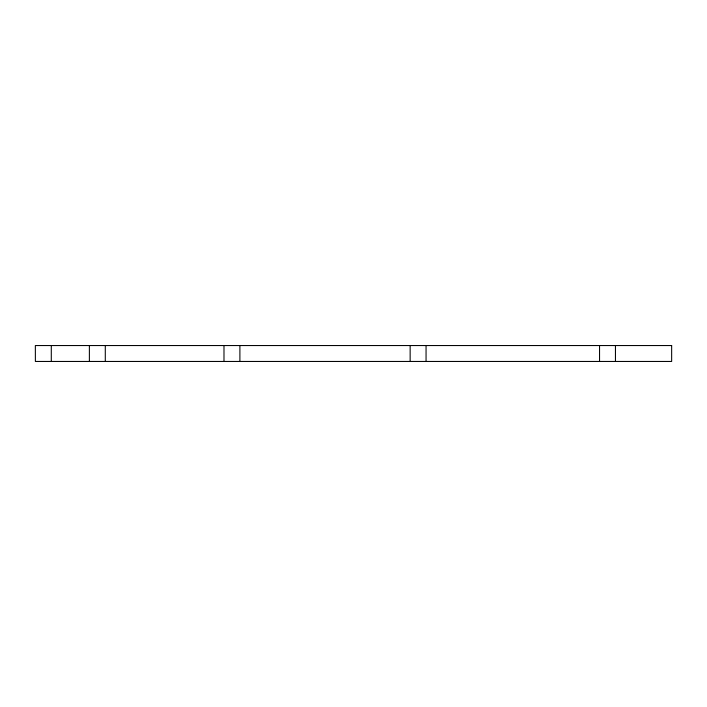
<?xml version="1.0" encoding="UTF-8"?>
<svg xmlns="http://www.w3.org/2000/svg" width="707" height="707" viewBox="0 0 707 707"><rect width="100%" height="100%" fill="white"/><g stroke="black" fill="none" stroke-linecap="round" stroke-linejoin="round"><path stroke-width="1.06" d="M615.452 345.546L615.452 361.454M599.545 345.546L599.545 361.454M426.056 345.546L426.056 361.454M410.148 345.546L410.148 361.454M239.894 345.546L239.894 361.454M223.986 345.546L223.986 361.454M105.29 345.546L105.29 361.454M89.382 345.546L89.382 361.454M51.293 345.546L51.293 361.454M671.65 345.546L35.35 345.546L35.385 361.454L671.65 361.454L671.65 345.546"/></g></svg>
